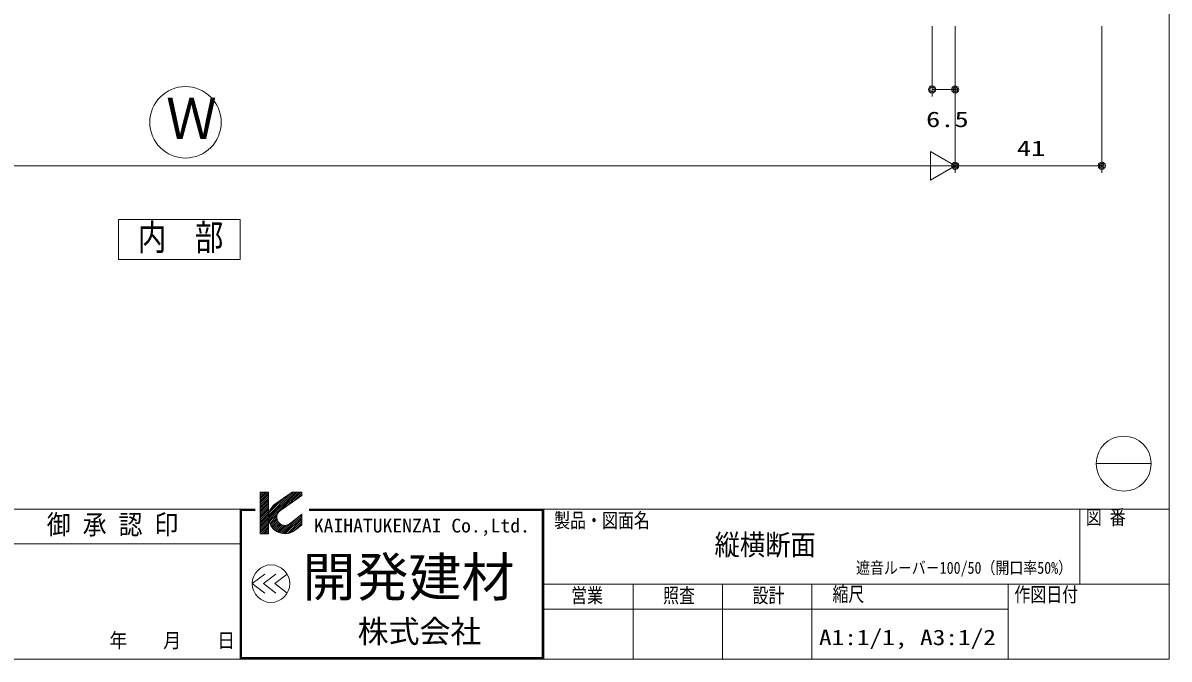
# Model space of a CAD drawing. Units: millimetres on the paper. Extents: x -395 to 395, y -281 to 281.
# Drawn here: x 74.5 to 395.3, y -281 to -102.9 of the extents above; entities that cross this region are included whole.
import ezdxf
from ezdxf.enums import TextEntityAlignment as Align

# ---------------------------------------------------------------- set-up
doc = ezdxf.new("R2010")
doc.units = ezdxf.units.MM
doc.header["$PDMODE"] = 32
doc.header["$PDSIZE"] = 0.5
for name, color, linetype, lineweight in [('0-0_USERZ', 3, 'Continuous', 9), ('0-1_F-1', 7, 'Continuous', 9), ('0-2__0-0_', 3, 'Continuous', 9), ('0-3__0-6_TITLE_WAKU', 7, 'Continuous', 9), ('0-5_0', 7, 'Continuous', 9), ('0-8_YSS_ZEN', 6, 'Continuous', 9), ('0-9_USER1', 4, 'Continuous', 9), ('0-C__0-7_', 7, 'Continuous', 9)]:
    doc.layers.add(name, color=color, linetype=linetype, lineweight=lineweight)
doc.layers.add('0-4__0-3_TITLE', color=7, linetype='Continuous')
doc.layers.add('0-6_Defpoints', color=7, linetype='Continuous')
doc.styles.add('HG丸ｺﾞｼｯｸM-PRO', font='')
doc.styles.add('ＭＳ ゴシック', font='')
doc.styles.get('HG丸ｺﾞｼｯｸM-PRO').set_extended_font_data('HG丸ｺﾞｼｯｸM-PRO')
doc.styles.get('ＭＳ ゴシック').set_extended_font_data('MS Gothic')

# ---------------------------------------------------------------- blocks, each defined once
blk = doc.blocks.new('A$C4D8D1E02')
at = {"layer": '0-2__0-0_', "color": 6}
for p, q in [((3, 6.75), (0, 4.5)), ((5.7, 6.75), (2.7, 4.5)), ((0, 4.5), (3, 2.25)), ((2.7, 4.5), (5.7, 2.25))]:
    blk.add_line(p, q, dxfattribs=at)
blk.add_lwpolyline([(8.4, 6.75), (5.4, 4.5), (8.4, 2.25)], dxfattribs=at)
at = {"layer": '0-2__0-0_', "color": 2}
blk.add_circle((4.5, 4.5), 4.5, dxfattribs=at)
blk = doc.blocks.new('図枠')
at = {"layer": '0-0_USERZ', "color": 5}
for p, q in [((536.219, 46.317), (536.637, 46.735)), ((536.219, 45.793), (537.161, 46.735)), ((536.219, 45.269), (537.685, 46.735)), ((536.219, 44.746), (538.208, 46.735)), ((536.219, 44.222), (538.553, 46.555)), ((536.219, 43.698), (538.553, 46.031)), ((536.219, 43.174), (538.553, 45.507)), ((536.219, 42.65), (538.553, 44.983)), ((536.219, 42.126), (538.553, 44.46)), ((536.219, 41.602), (538.553, 43.936)), ((536.219, 41.079), (538.553, 43.412)), ((536.219, 40.555), (538.553, 42.888)), ((536.219, 40.031), (538.553, 42.364)), ((536.219, 39.507), (538.553, 41.84)), ((536.219, 38.983), (538.553, 41.317)), ((536.219, 38.459), (538.553, 40.793)), ((536.219, 37.936), (538.553, 40.269)), ((536.219, 37.412), (538.553, 39.745)), ((536.219, 36.888), (538.553, 39.221)), ((536.219, 36.364), (538.553, 38.697)), ((536.219, 35.84), (538.553, 38.173)), ((536.219, 35.316), (538.553, 37.65)), ((536.495, 35.068), (538.553, 37.126)), ((537.019, 35.068), (538.553, 36.602)), ((537.543, 35.068), (538.553, 36.078)), ((538.066, 35.068), (538.553, 35.554))]:
    blk.add_line(p, q, dxfattribs=at)
at = {"layer": '0-0_USERZ', "color": 4}
for p, q in [((538.555, 39.747), (545.542, 46.735)), ((538.596, 39.264), (546.066, 46.735)), ((538.614, 40.33), (544.741, 46.457)), ((538.653, 38.797), (546.59, 46.735)), ((538.756, 40.996), (542.984, 45.223)), ((542.207, 41.828), (547.114, 46.735)), ((543.964, 43.061), (547.638, 46.735)), ((545.721, 44.294), (547.886, 46.459)), ((547.478, 45.528), (547.886, 45.935)), ((539.117, 41.881), (541.226, 43.99)), ((538.769, 38.39), (541.165, 40.785)), ((538.891, 37.988), (540.916, 40.013)), ((539.068, 37.641), (540.908, 39.481)), ((539.245, 37.294), (540.997, 39.046)), ((539.466, 36.991), (541.149, 38.674)), ((542.373, 35.184), (547.166, 39.976)), ((542.836, 35.122), (547.886, 40.173)), ((543.358, 35.121), (547.886, 39.649)), ((543.922, 35.161), (547.886, 39.125)), ((544.63, 35.345), (547.886, 38.601)), ((544.708, 38.025), (547.886, 40.548)), ((544.708, 38.025), (547.886, 40.548)), ((539.696, 36.697), (541.35, 38.352)), ((539.947, 36.425), (541.594, 38.072)), ((540.229, 36.182), (541.88, 37.834)), ((540.511, 35.941), (542.213, 37.642)), ((540.844, 35.75), (542.601, 37.507)), ((541.178, 35.56), (543.054, 37.436)), ((541.552, 35.41), (543.625, 37.484)), ((541.943, 35.278), (544.639, 37.974)), ((545.605, 35.796), (547.886, 38.078))]:
    blk.add_line(p, q, dxfattribs=at)
at = {"layer": '0-0_USERZ', "color": 5}
blk.add_lwpolyline([(536.219, 35.068), (538.553, 35.068), (538.553, 46.735), (536.219, 46.735)], close=True, dxfattribs=at)
blk.add_lwpolyline([(536.219, 35.068), (538.553, 35.068), (538.553, 46.735), (536.219, 46.735)], close=True, dxfattribs=at)
at = {"layer": '0-0_USERZ', "color": 4}
for points in [[(540.595, 43.547), (545.137, 46.735), (547.886, 46.735), (547.886, 45.814), (541.913, 41.621)], [(540.595, 43.547), (545.137, 46.735), (547.886, 46.735), (547.886, 45.814), (541.913, 41.621)], [(547.886, 40.548), (547.886, 37.569), (546.278, 36.299)], [(547.886, 40.548), (547.886, 37.569), (546.278, 36.299)]]:
    blk.add_lwpolyline(points, dxfattribs=at)
for radius, start in [(4.618, 123.89516), (4.618, 123.89516), (2.284, 123.40234), (2.284, 123.40234)]:
    blk.add_arc((543.17, 39.714), radius, start, 312.29951, dxfattribs=at)
at = {"layer": '0-1_F-1'}
for p, q in [((770.2, 54.7), (785.6, 54.7)), ((534.869, 42), (530.586, 42)), ((530.586, 42), (530.586, 0)), ((530.668, 41.918), (530.668, 0.082)), ((534.869, 41.918), (530.668, 41.918)), ((549.892, 42), (615.589, 42)), ((549.892, 41.918), (615.507, 41.918)), ((549.892, 41.755), (615.344, 41.755)), ((615.344, 41.755), (615.344, 0.245)), ((615.507, 41.918), (615.507, 0.082)), ((615.589, 42), (615.589, 0)), ((530.995, 41.592), (530.995, 0.408)), ((534.869, 41.592), (530.995, 41.592)), ((549.892, 41.673), (615.262, 41.673)), ((549.892, 41.592), (615.18, 41.592)), ((615.18, 41.592), (615.18, 0.408)), ((615.262, 41.673), (615.262, 0.327)), ((615.589, 0), (530.586, 0)), ((615.507, 0.082), (530.668, 0.082)), ((615.425, 0.163), (530.75, 0.163)), ((615.344, 0.245), (530.831, 0.245)), ((615.262, 0.327), (530.913, 0.327)), ((615.18, 0.408), (530.995, 0.408))]:
    blk.add_line(p, q, dxfattribs=at)
blk.add_lwpolyline([(790.6, 0), (0, 0), (0, 562), (790.6, 562)], close=True, dxfattribs=at)
for points in [[(534.869, 41.837), (530.75, 41.837), (530.75, 0.163)], [(534.869, 41.755), (530.831, 41.755), (530.831, 0.245)], [(549.892, 41.837), (615.425, 41.837), (615.425, 0.163)], [(534.869, 41.673), (530.913, 41.673), (530.913, 0.327)]]:
    blk.add_lwpolyline(points, dxfattribs=at)
blk.add_circle((777.9, 54.7), 7.7, dxfattribs=at)
at = {"layer": '0-3__0-6_TITLE_WAKU'}
for p, q in [((534.869, 42), (0, 42)), ((530.586, 42), (530.586, 0)), ((790.6, 42), (549.892, 42)), ((615.589, 42), (615.589, 0)), ((765.596, 42), (765.596, 21)), ((530.586, 32.28), (460.59, 32.28)), ((790.6, 21), (615.589, 21)), ((640.589, 21), (640.589, 0)), ((665.589, 21), (665.589, 0)), ((690.589, 21), (690.589, 0)), ((745.593, 21), (745.593, 0)), ((615.589, 14), (745.593, 14))]:
    blk.add_line(p, q, dxfattribs=at)
at = {"layer": '0-0_USERZ', "xscale": 1.166667, "yscale": 1.166667}
blk.add_blockref('A$C4D8D1E02', (534, 15.869), dxfattribs=at)
at = {"layer": '0-1_F-1', "color": 4, "style": 'ＭＳ ゴシック', "width": 1.05}
blk.add_text('KAIHATUKENZAI Co.,Ltd.', height=3.848, dxfattribs=at).set_placement((551.24, 34.282), align=Align.BOTTOM_LEFT)
at = {"layer": '0-1_F-1', "style": 'HG丸ｺﾞｼｯｸM-PRO'}
for s, height, p in [('開発建材', 10.87, (548.075, 14.3)), ('株式会社', 6.344, (563.512, 2.665))]:
    blk.add_text(s, height=height, dxfattribs=at).set_placement(p, align=Align.BOTTOM_LEFT)
at = {"layer": '0-3__0-6_TITLE_WAKU', "style": 'ＭＳ ゴシック'}
for s, height, width, p in [('図 番', 4.091, 0.8, (767.3, 36.428)), ('御 承 認 印', 5.459, 0.9, (476.505, 33.282)), ('製品・図面名', 4.091, 0.8, (618.485, 35.549)), ('営業', 4.091, 0.8, (623.25, 14.539)), ('照査', 4.091, 0.8, (648.974, 14.539)), ('設計 ', 4.091, 0.8, (674.02, 14.539)), ('縮尺', 4.091, 0.8, (696.386, 14.875)), ('作図日付', 4.091, 0.8, (747.291, 14.786)), ('年\u3000\u3000月\u3000\u3000日', 4.091, 0.9, (494.019, 1.939))]:
    blk.add_text(s, height=height, dxfattribs=dict(at, width=width)).set_placement(p, align=Align.BOTTOM_LEFT)
blk = doc.blocks.new('NAIBU_W')
at = {"layer": '0-9_USER1'}
blk.add_lwpolyline([(-17.028, -5.6), (17.028, -5.6), (17.028, 5.6), (-17.028, 5.6)], close=True, dxfattribs=at)
at = {"layer": '0-9_USER1', "style": 'ＭＳ ゴシック', "width": 0.8}
blk.add_text('内\u3000部', height=7.309, dxfattribs=at).set_placement((-11.628, -5.206), align=Align.BOTTOM_LEFT)
blk = doc.blocks.new('DOT1')
at = {"layer": '0-5_0'}
blk.add_line((0, 0), (-1, 0), dxfattribs=at)
for radius in [0.5, 0.325]:
    blk.add_circle((0, 0), radius, dxfattribs=at)
blk = doc.blocks.new('ALW1')
at = {"layer": '0-5_0'}
blk.add_line((0, 0), (-1, 0), dxfattribs=at)
blk.add_lwpolyline([(-0.34641, -0.2), (0, 0), (-0.34641, 0.2)], close=True, dxfattribs=at)

msp = doc.modelspace()

# ---------------------------------------------------------------- linework, layer by layer
at = {"layer": '0-0_USERZ'}
for p, q in [((328.963, -103.803), (328.963, -123.537)), ((335.459, -103.803), (335.459, -144.901)), ((335.459, -103.803), (335.459, -123.537)), ((376.463, -103.803), (376.463, -144.901)), ((330.963, -121.537), (333.459, -121.537)), ((337.459, -142.901), (374.463, -142.901))]:
    msp.add_line(p, q, dxfattribs=at)
at = {"layer": '0-6_Defpoints'}
for p in [(335.459, -121.537), (335.459, -142.901), (376.463, -142.901)]:
    msp.add_point(p, dxfattribs=at)
at = {"layer": '0-8_YSS_ZEN'}
for p, q in [((335.459, -103.803), (335.459, -144.901)), ((-74.752, -142.901), (315.459, -142.901))]:
    msp.add_line(p, q, dxfattribs=at)
at = {"layer": '0-C__0-7_'}
msp.add_circle((120.016, -130.753), 10, dxfattribs=at)

# ---------------------------------------------------------------- block references
at = {"layer": '0-0_USERZ'}
msp.add_blockref('図枠', (-395.3, -281), dxfattribs=at)
at = {"layer": '0-0_USERZ', "xscale": 2, "yscale": 2, "rotation": 180}
for p in [(328.963, -121.537), (335.459, -142.901)]:
    msp.add_blockref('DOT1', p, dxfattribs=at)
at = {"layer": '0-0_USERZ', "xscale": 2, "yscale": 2}
for p in [(335.459, -121.537), (376.463, -142.901)]:
    msp.add_blockref('DOT1', p, dxfattribs=at)
at = {"layer": '0-8_YSS_ZEN', "xscale": 20, "yscale": 20}
msp.add_blockref('ALW1', (335.459, -142.901), dxfattribs=at)
at = {"layer": '0-9_USER1'}
msp.add_blockref('NAIBU_W', (118.316, -163.559), dxfattribs=at)

# ---------------------------------------------------------------- texts
at = {"layer": '0-0_USERZ', "style": 'ＭＳ ゴシック', "width": 1.35}
for s, p in [('6.5', (327.293, -133.385)), ('41', (352.683, -141.484))]:
    msp.add_text(s, height=4.333, dxfattribs=at).set_placement(p, align=Align.BOTTOM_LEFT)
at = {"layer": '0-4__0-3_TITLE', "style": 'ＭＳ ゴシック'}
for s, height, width, p in [('縦横断面', 5.773, 0.9, (268.09, -253.63)), ('遮音ル－バ－100/50（開口率50%）', 3.367, 0.85, (307.689, -258.136)), ('A1:1/1, A3:1/2', 4.333, 1.2, (297.312, -278.396))]:
    msp.add_text(s, height=height, dxfattribs=dict(at, width=width)).set_placement(p, align=Align.BOTTOM_LEFT)
at = {"layer": '0-C__0-7_', "style": 'ＭＳ ゴシック', "width": 0.9}
msp.add_text('Ｗ', height=11.55, dxfattribs=at).set_placement((114.608, -138.926), align=Align.BOTTOM_LEFT)

doc.saveas('drawing.dxf')
